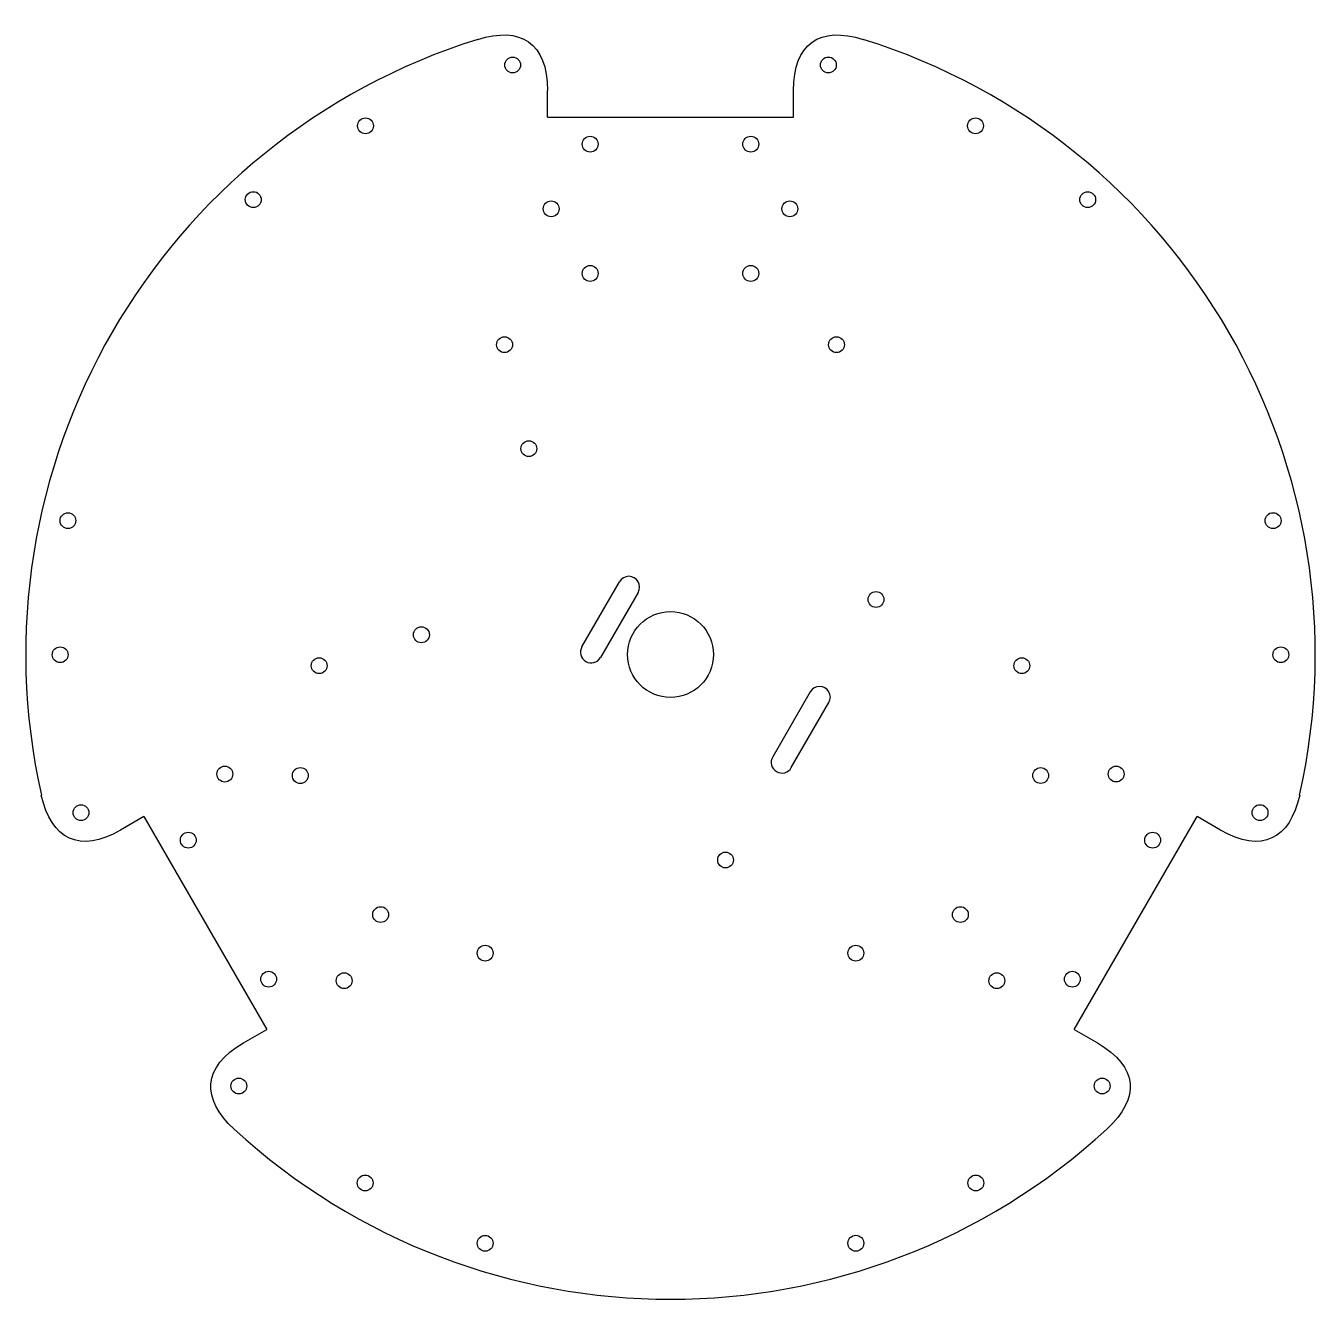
# Model space of a CAD drawing. Header units: millimetres. Extents: x -142 to 98, y -117 to 120.
import ezdxf

# ---------------------------------------------------------------- set-up
doc = ezdxf.new("R2010")
doc.units = ezdxf.units.MM

msp = doc.modelspace()

# ---------------------------------------------------------------- linework, layer by layer
at = {"color": 7, "linetype": 'Continuous', "lineweight": 25}
for p, q in [((-45.25, 103.33), (-45.25, 108.3)), ((0.53, 103.33), (0.53, 108.3)), ((-45.25, 103.33), (0.53, 103.33)), ((-38.85, 4.77), (-31.85, 16.89)), ((-28.39, 14.89), (-35.39, 2.77)), ((3.66, -3.61), (-3.34, -15.73)), ((0.12, -17.73), (7.12, -5.61)), ((-120.41, -26.85), (-124.71, -29.34)), ((-120.41, -26.85), (-97.52, -66.49)), ((52.8, -66.49), (75.69, -26.85)), ((79.99, -29.34), (75.69, -26.85)), ((-101.83, -68.98), (-97.52, -66.49)), ((52.8, -66.49), (57.1, -68.98))]:
    msp.add_line(p, q, dxfattribs=at)
for centre, radius in [((-51.74, 113.07), 1.47), ((7.02, 113.07), 1.48), ((-79.13, 101.74), 1.48), ((34.41, 101.74), 1.47), ((-37.31, 98.33), 1.48), ((-7.42, 98.33), 1.48), ((-100.02, 88), 1.48), ((55.3, 88), 1.47), ((-44.57, 86.3), 1.47), ((-0.15, 86.3), 1.48), ((-37.31, 74.27), 1.48), ((-7.42, 74.27), 1.48), ((-53.25, 61), 1.48), ((8.53, 61), 1.48), ((-48.73, 41.65), 1.47), ((-134.52, 28.25), 1.47), ((89.8, 28.25), 1.48), ((15.89, 13.58), 1.48), ((-22.36, 3.33), 8), ((-68.73, 7.01), 1.48), ((-135.97, 3.29), 1.47), ((-87.75, 1.25), 1.48), ((43.03, 1.25), 1.48), ((91.25, 3.29), 1.47), ((-105.32, -18.92), 1.48), ((-91.27, -19.2), 1.48), ((46.55, -19.2), 1.47), ((60.6, -18.92), 1.47), ((-132.09, -26.1), 1.47), ((87.37, -26.1), 1.48), ((-112.11, -31.23), 1.48), ((67.38, -31.23), 1.48), ((-12.11, -34.92), 1.47), ((-76.32, -45.08), 1.47), ((31.6, -45.08), 1.47), ((-56.86, -52.26), 1.48), ((12.14, -52.26), 1.47), ((-97.16, -57.11), 1.47), ((-83.11, -57.39), 1.47), ((38.39, -57.39), 1.47), ((52.44, -57.11), 1.47), ((-102.71, -76.99), 1.48), ((57.99, -76.99), 1.47), ((-79.2, -95.04), 1.48), ((34.48, -95.04), 1.48), ((-56.86, -106.26), 1.47), ((12.14, -106.26), 1.48)]:
    msp.add_circle(centre, radius, dxfattribs=at)
for centre, radius, start, end in [((-22.36, 3.33), 120, 107.3953, 192.6047), ((-22.36, 3.33), 120, 347.3953, 72.6047), ((-30.12, 15.89), 2, 330, 150), ((-37.12, 3.77), 2, 150, 330), ((5.39, -4.61), 2, 330, 150), ((-1.61, -16.73), 2, 150, 330), ((-22.36, 3.33), 120, 227.3953, 312.6047)]:
    msp.add_arc(centre, radius, start, end, dxfattribs=at)
for points in [[(-58.24, 117.84), (-50.31, 120.33), (-45.25, 117.23), (-45.25, 108.3)], [(0.53, 108.3), (0.53, 117.1), (5.47, 120.36), (13.52, 117.84)], [(-124.71, -29.34), (-132.33, -33.74), (-137.63, -31.09), (-139.47, -22.86)], [(94.75, -22.86), (92.94, -30.96), (87.73, -33.8), (79.99, -29.34)], [(-103.59, -85), (-109.71, -79.38), (-109.56, -73.44), (-101.83, -68.98)], [(57.1, -68.98), (64.73, -73.38), (65.08, -79.29), (58.87, -85)]]:
    msp.add_open_spline(points, degree=3, dxfattribs=at)

doc.saveas('drawing.dxf')
